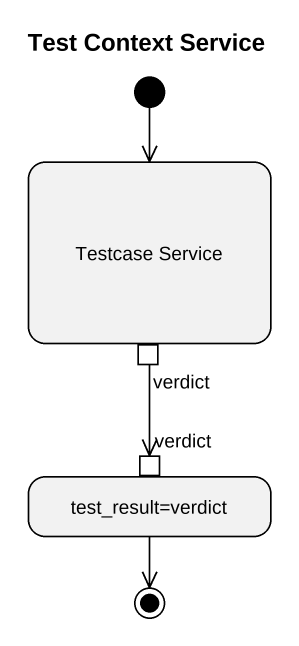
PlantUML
@startuml
title Test Context Service
hide empty description
state "Testcase Service" as Testcase_Service {
  state verdict <<outputPin>>
}
state "test_result=verdict" as test_result_verdict {
  state "verdict" as verdict_2 <<inputPin>>
}
[*] --> Testcase_Service
verdict --> verdict_2
test_result_verdict --> [*]
@enduml
